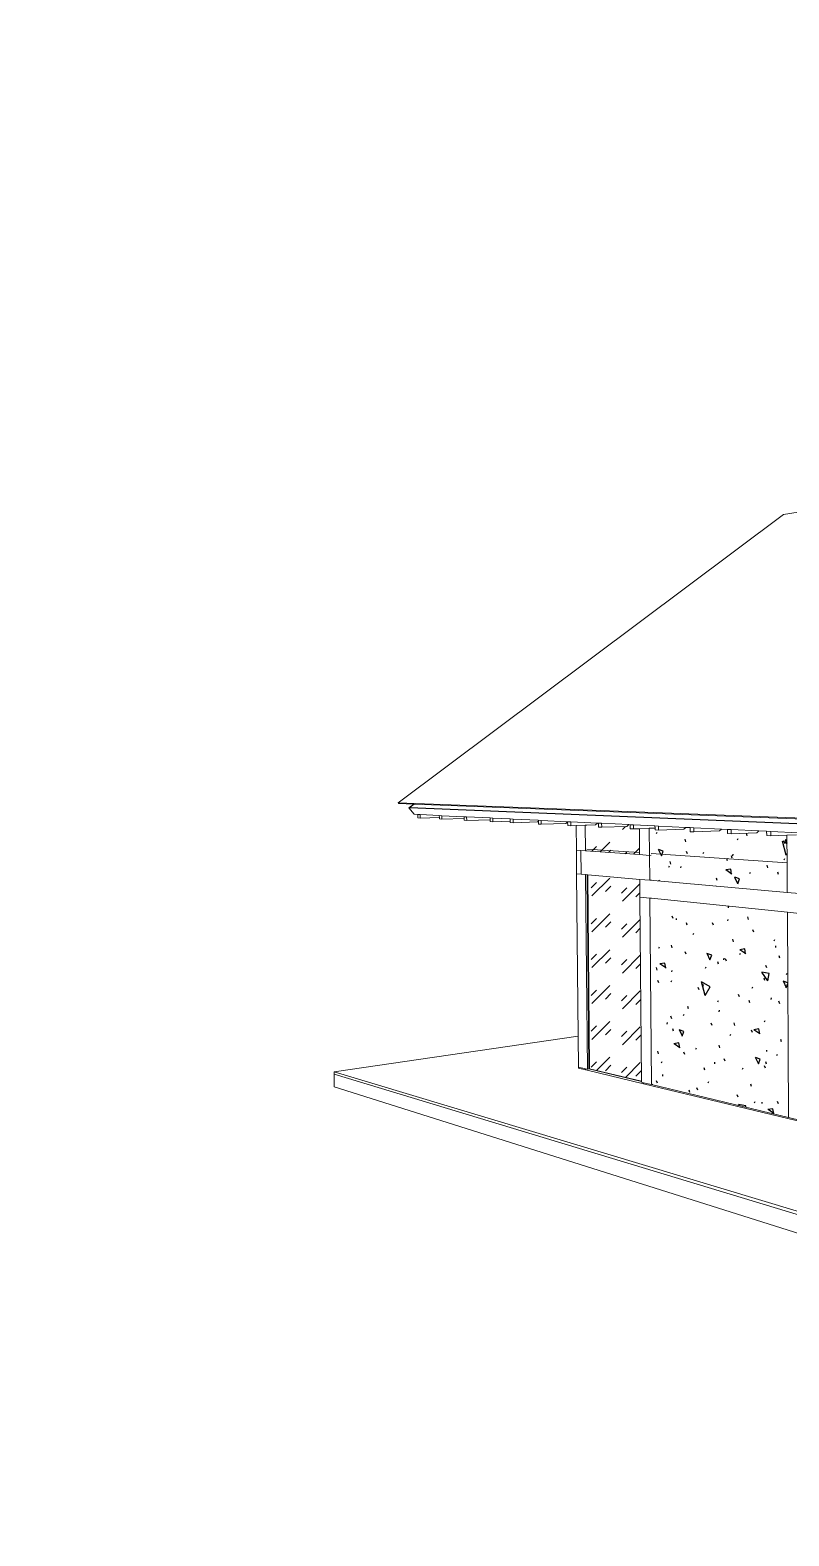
# Model space of a CAD drawing. Header units: millimetres. Extents: x 0 to 6720, y 0 to 297.
# Drawn here: x 856.9 to 1006.5, y 0 to 297 of the extents above; entities that cross this region are included whole.
import ezdxf

# ---------------------------------------------------------------- set-up
doc = ezdxf.new("R2010")
doc.units = ezdxf.units.MM
doc.linetypes.add('K5LT32768', pattern=[0])
doc.layers.add('Системный слой', color=7, linetype='Continuous')

# ---------------------------------------------------------------- blocks, each defined once
blk = doc.blocks.new('U2')
at = {"layer": 'Системный слой', "color": 7, "linetype": 'K5LT32768', "lineweight": 18}
for p, q in [((1180.19, 230.56), (1005.46, 201.44)), ((929.48, 144.6), (1005.46, 201.44)), ((929.58, 144.47), (929.48, 144.6)), ((1111.99, 137.67), (929.48, 144.6)), ((929.58, 144.47), (932.57, 144.35)), ((931.62, 143.63), (932.57, 144.35)), ((932.61, 142.32), (931.62, 143.63)), ((931.81, 143.62), (931.62, 143.63)), ((931.76, 143.69), (932.63, 144.35)), ((931.81, 143.62), (931.76, 143.69)), ((1111.8, 136.17), (931.76, 143.69)), ((931.81, 143.62), (1111.85, 136.06)), ((932.57, 144.35), (932.63, 144.35)), ((932.63, 144.35), (1112.08, 137.43)), ((932.61, 142.32), (933.37, 142.28)), ((933.37, 142.28), (933.84, 142.26)), ((933.37, 142.28), (933.38, 141.62)), ((933.38, 141.62), (933.84, 141.59)), ((933.84, 141.59), (933.84, 142.26)), ((933.84, 142.26), (937.6, 142.08)), ((933.84, 141.59), (937.61, 141.7)), ((937.6, 142.08), (938.08, 142.05)), ((937.6, 142.08), (937.61, 141.7)), ((937.61, 141.7), (937.61, 141.4)), ((937.61, 141.4), (938.09, 141.38)), ((938.09, 141.38), (938.08, 142.05)), ((938.08, 142.05), (942.49, 141.84)), ((938.09, 141.38), (942.5, 141.5)), ((942.49, 141.84), (942.99, 141.82)), ((942.49, 141.84), (942.5, 141.5)), ((942.5, 141.5), (942.5, 141.15)), ((942.5, 141.15), (943, 141.13)), ((943, 141.13), (942.99, 141.82)), ((942.99, 141.82), (947.6, 141.6)), ((943, 141.13), (947.6, 141.26)), ((947.6, 141.6), (948.12, 141.57)), ((947.6, 141.6), (947.6, 141.26)), ((947.6, 141.26), (947.61, 140.89)), ((947.61, 140.89), (948.13, 140.87)), ((948.13, 140.87), (948.12, 141.57)), ((948.12, 141.57), (951.58, 141.41)), ((948.13, 140.87), (951.59, 140.97)), ((951.58, 141.41), (952.13, 141.38)), ((951.58, 141.41), (951.59, 140.97)), ((951.59, 140.97), (951.59, 140.69)), ((951.59, 140.69), (952.13, 140.66)), ((952.13, 140.66), (952.13, 141.38)), ((952.13, 141.38), (957.11, 141.14)), ((952.13, 140.66), (956.96, 140.81)), ((957.12, 140.94), (956.96, 140.81)), ((957.11, 141.14), (957.68, 141.12)), ((957.11, 141.14), (957.12, 140.94)), ((957.12, 140.94), (957.12, 140.41)), ((957.12, 140.41), (957.69, 140.38)), ((957.69, 140.38), (957.68, 141.12)), ((957.68, 141.12), (962.9, 140.87)), ((957.69, 140.38), (962.55, 140.54)), ((962.9, 140.83), (962.55, 140.54)), ((962.9, 140.87), (963.5, 140.84)), ((962.9, 140.87), (962.9, 140.83)), ((962.9, 140.83), (962.91, 140.11)), ((962.91, 140.11), (963.51, 140.08)), ((963.51, 140.08), (963.5, 140.84)), ((963.5, 140.84), (968.81, 140.58)), ((963.51, 140.08), (964.57, 140.12)), ((964.57, 140.12), (966.35, 140.18)), ((964.57, 140.12), (964.62, 135.24)), ((966.35, 140.18), (966.65, 140.19)), ((966.35, 140.18), (966.39, 135.12)), ((966.65, 140.19), (968.41, 140.25)), ((968.81, 140.58), (968.41, 140.25)), ((968.81, 140.58), (968.98, 140.58)), ((968.98, 140.58), (969.6, 140.55)), ((968.98, 140.58), (968.98, 139.8)), ((968.98, 139.8), (969.61, 139.77)), ((969.61, 139.77), (969.6, 140.55)), ((969.6, 140.55), (974.95, 140.29)), ((969.61, 139.77), (974.55, 139.95)), ((974.95, 140.29), (974.55, 139.95)), ((974.95, 140.29), (975.25, 140.28)), ((975.25, 140.28), (975.9, 140.24)), ((975.25, 140.28), (975.25, 139.49)), ((975.91, 139.45), (975.9, 140.24)), ((975.9, 140.24), (980.12, 140.04)), ((979.32, 139.58), (980.13, 139.61)), ((980.8, 140.01), (980.12, 140.04)), ((980.12, 140.04), (980.13, 139.61)), ((980.13, 139.61), (980.13, 139.24)), ((980.81, 139.2), (980.8, 140.01)), ((980.8, 140.01), (986.21, 139.75)), ((986.21, 139.75), (985.81, 139.39)), ((986.21, 139.75), (987.08, 139.71)), ((987.08, 139.71), (987.79, 139.67)), ((987.08, 138.88), (987.08, 139.71)), ((987.79, 139.67), (987.8, 138.85)), ((987.79, 139.67), (993.23, 139.41)), ((975.25, 139.49), (975.91, 139.45)), ((975.91, 139.45), (977.05, 139.49)), ((977.05, 139.49), (979, 139.57)), ((977.05, 139.49), (977.09, 134.76)), ((979, 139.57), (979.32, 139.58)), ((979.05, 134.23), (979, 139.57)), ((980.13, 139.24), (980.81, 139.2)), ((980.81, 139.2), (985.81, 139.39)), ((987.8, 138.85), (987.08, 138.88)), ((992.82, 139.05), (987.8, 138.85)), ((993.23, 139.41), (992.82, 139.05)), ((993.23, 139.41), (994.4, 139.36)), ((994.4, 139.36), (994.41, 138.51)), ((995.16, 139.32), (994.4, 139.36)), ((994.41, 138.51), (995.16, 138.47)), ((995.16, 138.47), (995.16, 139.32)), ((995.16, 139.32), (1000.62, 139.06)), ((995.16, 138.47), (1000.21, 138.68)), ((1000.62, 139.06), (1000.21, 138.68)), ((1000.62, 139.06), (1002.13, 138.99)), ((1002.13, 138.99), (1002.14, 138.12)), ((1002.93, 138.95), (1002.13, 138.99)), ((1002.14, 138.12), (1002.93, 138.08)), ((1002.93, 138.08), (1002.93, 138.95)), ((1002.93, 138.95), (1008.41, 138.69)), ((1002.93, 138.08), (1006.14, 138.22)), ((1006.14, 138.22), (1008, 138.3)), ((1006.14, 138.22), (1006.17, 132.76)), ((964.62, 135.24), (965.5, 135.18)), ((964.66, 130.58), (964.62, 135.24)), ((965.5, 135.18), (965.55, 130.51)), ((965.5, 135.18), (966.39, 135.12)), ((966.39, 135.12), (966.7, 135.13)), ((977.09, 134.37), (966.39, 135.12)), ((977.09, 134.76), (966.7, 135.47)), ((977.09, 134.76), (977.09, 134.41)), ((977.09, 134.41), (977.09, 134.37)), ((979.05, 134.23), (977.09, 134.37)), ((979.36, 134.25), (979.05, 134.23)), ((979.05, 134.23), (979.09, 129.31)), ((1006.17, 132.76), (979.36, 134.6)), ((1006.17, 132.76), (1006.2, 126.96)), ((965.55, 130.51), (964.66, 130.58)), ((964.66, 130.58), (964.96, 98.54)), ((966.43, 130.43), (965.55, 130.51)), ((966.43, 130.43), (966.79, 92.05)), ((966.43, 130.43), (966.74, 130.4)), ((967.09, 92.1), (966.74, 130.4)), ((966.74, 130.4), (966.83, 130.39)), ((967.18, 92.11), (966.83, 130.39)), ((966.83, 130.39), (966.9, 130.39)), ((967.24, 92.12), (966.9, 130.39)), ((966.9, 130.39), (977.13, 129.48)), ((977.13, 129.48), (977.16, 125.99)), ((977.13, 129.48), (979.09, 129.31)), ((979.09, 129.31), (979.4, 129.33)), ((1006.2, 126.91), (979.09, 129.31)), ((979.12, 125.79), (977.16, 125.99)), ((977.16, 125.99), (977.46, 89.68)), ((979.41, 89.02), (979.12, 125.79)), ((979.12, 125.79), (979.43, 125.76)), ((979.43, 125.76), (1006.23, 123.04)), ((1006.2, 126.96), (1006.2, 126.91)), ((1006.2, 126.91), (1008.62, 126.7)), ((1006.23, 123.04), (1008.64, 122.79)), ((1006.23, 123.04), (1006.46, 82.67)), ((964.96, 98.54), (916.85, 91.56)), ((964.96, 98.54), (965.02, 92.47)), ((966.43, 92.13), (965.02, 92.47)), ((965.02, 92.47), (965.02, 92.27)), ((965.02, 92.27), (966.43, 91.93)), ((966.43, 92.13), (966.43, 91.93)), ((966.43, 92.13), (966.74, 92.06)), ((966.79, 92.05), (967.09, 92.1)), ((967.18, 92.11), (967.09, 92.1)), ((967.09, 92.1), (977.46, 89.61)), ((967.24, 92.12), (967.18, 92.11)), ((967.24, 92.12), (977.46, 89.68)), ((916.85, 91.56), (1008.64, 63.91)), ((916.86, 91.09), (916.85, 91.56)), ((1008.64, 63.23), (916.86, 91.09)), ((916.89, 88.59), (916.86, 91.09)), ((966.74, 91.86), (966.43, 91.93)), ((966.74, 92.06), (966.79, 92.05)), ((977.85, 89.18), (966.74, 91.86)), ((977.46, 89.68), (977.46, 89.61)), ((977.46, 89.61), (977.46, 89.48)), ((977.46, 89.48), (977.85, 89.39)), ((977.85, 89.18), (977.85, 89.39)), ((977.85, 89.39), (979.41, 89.02)), ((977.85, 89.18), (1043.68, 73.34)), ((1008.66, 59.6), (916.89, 88.59)), ((979.72, 89.07), (979.41, 89.02)), ((1006.46, 82.53), (979.41, 89.02)), ((1006.46, 82.67), (1006.46, 82.53)), ((1006.46, 82.53), (1008.86, 81.95))]:
    blk.add_line(p, q, dxfattribs=at)

msp = doc.modelspace()

# ---------------------------------------------------------------- hatches: boundary and pattern name
at = {"layer": 'Системный слой'}
h = msp.add_hatch(dxfattribs=at)
h.set_pattern_fill('', angle=40, style=0, pattern_type=0)
h.set_pattern_definition([(40, (7.66, 6.428), (-20.5692, 24.5134), [2, -30]), (130, (9.193, 7.713), (-24.5134, -20.5692), [2, -30]), (85, (7.66, 6.428), (-20.56883, 24.51297), [2.828, -42.426]), (60, (9.193, 7.713), (-27.7128, 16), [2, -30]), (150, (10.192, 9.445), (-16, -27.7128), [2, -30]), (105, (9.193, 7.713), (-27.7123, 15.9997), [2.828, -42.426]), (80, (16.853, 14.141), (-26.0974, 4.6017), [1.5, -25]), (170, (17.114, 15.618), (-4.6017, -26.0974), [1.5, -25]), (125, (16.853, 14.141), (-26.09695, 4.6016), [2.121, -35.355]), (100, (-18.796, -15.771), (-15.75692, -2.77837), [1, -15]), (190, (-18.97, -14.787), (2.77837, -15.75692), [1, -15]), (145, (-18.796, -15.771), (-15.75733, -2.77844), [1.414, -21.213]), (70, (1.233, 14.088), (-15.03508, 5.47232), [1, -15]), (160, (1.575, 15.028), (-5.47232, -15.03508), [1, -15]), (115, (1.233, 14.088), (-15.03547, 5.47246), [1.414, -21.213]), (85, (0, 0), (-9.35186, 7.84492), [0.3, -10]), (65, (0, 0), (-2.418448, 6.64463), [0.3, -10]), (105, (0, 0), (-6.193075, 7.658056), [0.5, -12]), (110, (0, 0), (-7.94593, 1.36463), [0.5, -7])])
h.paths.add_polyline_path([(979.11608, 125.79406), (979.41303, 89.01631), (1006.46098, 82.52675), (1006.46016, 82.66931), (1006.22688, 123.03717), (979.42771, 125.76237)])
h.paths.add_polyline_path([(1006.17067, 132.76457), (1006.13915, 138.21809), (1002.93137, 138.07756), (1002.13511, 138.11806), (1002.12979, 138.98879), (1000.62227, 139.06093), (1000.21098, 138.68323), (995.16121, 138.4728), (994.40708, 138.51116), (994.40134, 139.35861), (993.2317, 139.41457), (992.82243, 139.04702), (987.79743, 138.84738), (987.08218, 138.88376), (987.07608, 139.70912), (986.21219, 139.75046), (985.80526, 139.39252), (980.80903, 139.20286), (980.12973, 139.23742), (980.12678, 139.60739), (979.31652, 139.5776), (979.00488, 139.56614), (979.04795, 134.23271), (979.0877, 129.3087), (1006.2045, 126.90987), (1006.2042, 126.96258)])
h.paths.add_polyline_path([(1021.26177, 131.73139), (1021.23676, 137.28631), (1019.83338, 137.21779), (1018.94152, 137.26316), (1018.93719, 138.18455), (1016.64068, 138.29444), (1016.22657, 137.89467), (1011.14253, 137.65987), (1010.3005, 137.7027), (1010.29565, 138.59805), (1008.86634, 138.66645), (1008.54829, 138.68166), (1008.61511, 126.69662), (1021.28948, 125.57541), (1021.28923, 125.63083)])
h.paths.add_polyline_path([(1034.93025, 136.97375), (1029.83998, 136.70878), (1028.88897, 136.75716), (1028.8853, 137.70852), (1025.3396, 137.87819), (1024.92485, 137.46639), (1024.22338, 137.43214), (1023.90452, 137.41657), (1023.95616, 125.3395), (1052.92338, 122.77698), (1052.92327, 122.83808), (1052.91101, 129.56459), (1052.89872, 136.31274), (1052.70265, 136.09869), (1047.64026, 135.80333), (1046.57936, 135.85729), (1046.57699, 136.86197), (1042.82283, 137.0416), (1042.4087, 136.60553), (1037.32614, 136.32798), (1036.32965, 136.37867), (1036.32651, 137.35246), (1035.34496, 137.39943)])
h.paths.add_polyline_path([(1091.81806, 126.9009), (1091.82955, 134.6966), (1088.25312, 134.86773), (1087.85246, 134.36801), (1082.94256, 134.00759), (1081.64603, 134.07354), (1081.64671, 135.18386), (1075.75934, 135.46557), (1075.35327, 134.98344), (1070.3743, 134.64691), (1069.16435, 134.70845), (1069.16388, 135.78117), (1064.07194, 136.02482), (1063.66198, 135.55909), (1058.63323, 135.24415), (1057.50149, 135.30171), (1057.5, 136.33929), (1056.46391, 136.38887), (1056.14792, 136.40399), (1056.16944, 122.48982), (1091.80691, 119.33722), (1091.80701, 119.40531)])
h.paths.add_polyline_path([(1091.79954, 114.33531), (1056.49198, 117.92573), (1056.17645, 117.95781), (1056.24973, 70.58104), (1091.72251, 62.07013), (1091.72278, 62.25386)])
h.paths.add_polyline_path([(1052.96298, 101.03623), (1024.35948, 105.39865), (1024.04121, 105.44719), (1024.15736, 78.2809), (1053.01705, 71.35665), (1053.01675, 71.52171)])
h.paths.add_polyline_path([(1029.90946, 108.81272), (1029.86482, 120.63344), (1024.29234, 121.2001), (1023.97372, 121.2325), (1024.0237, 109.54321), (1029.9098, 108.72311)])
h.paths.add_polyline_path([(1095.73883, 61.1065), (1095.83475, 113.92497), (1093.80642, 114.13122), (1091.79954, 114.33531), (1091.72278, 62.25386), (1091.72251, 62.07013)])
h.paths.add_polyline_path([(1123.5262, 71.58491), (1123.72179, 118.38489), (1123.3344, 118.32293), (1098.82645, 114.40342), (1098.71898, 62.477), (1098.71847, 62.2301)])
h.paths.add_polyline_path([(1145.61377, 79.91397), (1145.77468, 106.48723), (1145.40851, 106.39942), (1125.99517, 101.74407), (1125.86795, 72.68679), (1125.86699, 72.46761)])
h.paths.add_polyline_path([(1163.59215, 86.69348), (1163.7749, 110.80371), (1163.42887, 110.72073), (1147.6647, 106.94046), (1147.50237, 80.82274), (1147.50115, 80.62569)])
h.paths.add_polyline_path([(1165.434, 124.6087), (1165.14752, 87.45847), (1165.14614, 87.27948), (1178.51046, 92.31907), (1178.79285, 124.24992), (1178.69852, 124.2331), (1178.46609, 124.24737), (1177.68206, 124.29552), (1177.67993, 124.05148), (1176.82115, 123.89835)])
h.paths.add_polyline_path([(1180.12194, 127.40486), (1179.81365, 92.97389), (1179.81219, 92.80994), (1186.07579, 95.1719), (1186.37897, 127.13954), (1186.06273, 127.1567), (1180.46846, 127.46028)])
h.paths.add_polyline_path([(1165.83161, 176.16867), (1165.67051, 155.27802), (1178.59914, 155.09275), (1178.9303, 155.08801), (1165.85987, 179.83443), (1165.85969, 179.81047), (1165.85474, 179.17038)])
h.paths.add_polyline_path([(1109.44024, 133.85392), (1101.63967, 134.22718), (1101.24626, 133.70854), (1098.86601, 133.51736), (1098.85245, 126.96507), (1112.18988, 128.40034), (1112.20362, 132.69592), (1110.93681, 132.5836), (1109.4367, 132.6599)])
h.paths.add_polyline_path([(1112.18988, 128.40034), (1098.85245, 126.96507), (1098.83697, 119.488), (1098.83678, 119.39651), (1123.02579, 122.76204), (1142.26634, 121.35068), (1145.31442, 121.1271), (1145.38749, 121.12174), (1145.49715, 121.11369), (1145.86308, 121.08685), (1147.75176, 120.94831), (1155.19233, 120.40252), (1155.26324, 120.39732), (1155.36965, 120.38951), (1155.72471, 120.36347), (1156.40875, 120.31329), (1156.62577, 120.29737), (1156.66611, 126.08618), (1147.1186, 124.68672), (1146.88419, 124.70192), (1122.65224, 126.27305), (1112.18524, 126.9517)])
h.paths.add_polyline_path([(1164.11218, 155.30035), (1164.27193, 176.37932), (1156.97633, 177.36466), (1156.97586, 177.29703), (1156.82341, 155.4048), (1163.7655, 155.30532)])
h.paths.add_polyline_path([(1157.07249, 191.17281), (1157.003, 181.19326), (1163.95277, 180.1082), (1164.2998, 180.05402), (1164.32023, 182.74946), (1158.67961, 193.42896), (1158.46619, 193.12935)])
h = msp.add_hatch(dxfattribs=at)
h.set_pattern_fill('', angle=45, style=0, pattern_type=0)
h.set_pattern_definition([(45, (0, 0), (4e-16, 7.071068), [5, -3.5]), (45, (2.6517, 0.884), (4e-16, 7.071068), [1.5, -7]), (45, (-0.177, 1.591), (4e-16, 7.071068), [1.5, -7])])
h.paths.add_polyline_path([(977.46185, 89.67665), (977.16262, 125.99271), (977.13388, 129.48154), (966.89555, 130.38726), (967.24401, 92.12076)])
h.paths.add_polyline_path([(977.09042, 134.75549), (977.05137, 139.49433), (975.90645, 139.45224), (975.25181, 139.48554), (975.24519, 140.27524), (974.94977, 140.28938), (974.54744, 139.94682), (969.60801, 139.77263), (968.9844, 139.80435), (968.97752, 140.57515), (968.80797, 140.58327), (968.40859, 140.24908), (966.65282, 140.18962), (966.34559, 140.17922), (966.39188, 135.11772), (977.0936, 134.36937), (977.09329, 134.40692)])

# ---------------------------------------------------------------- block references
msp.add_blockref('U2', (0, 0), dxfattribs=at)

doc.saveas('drawing.dxf')
